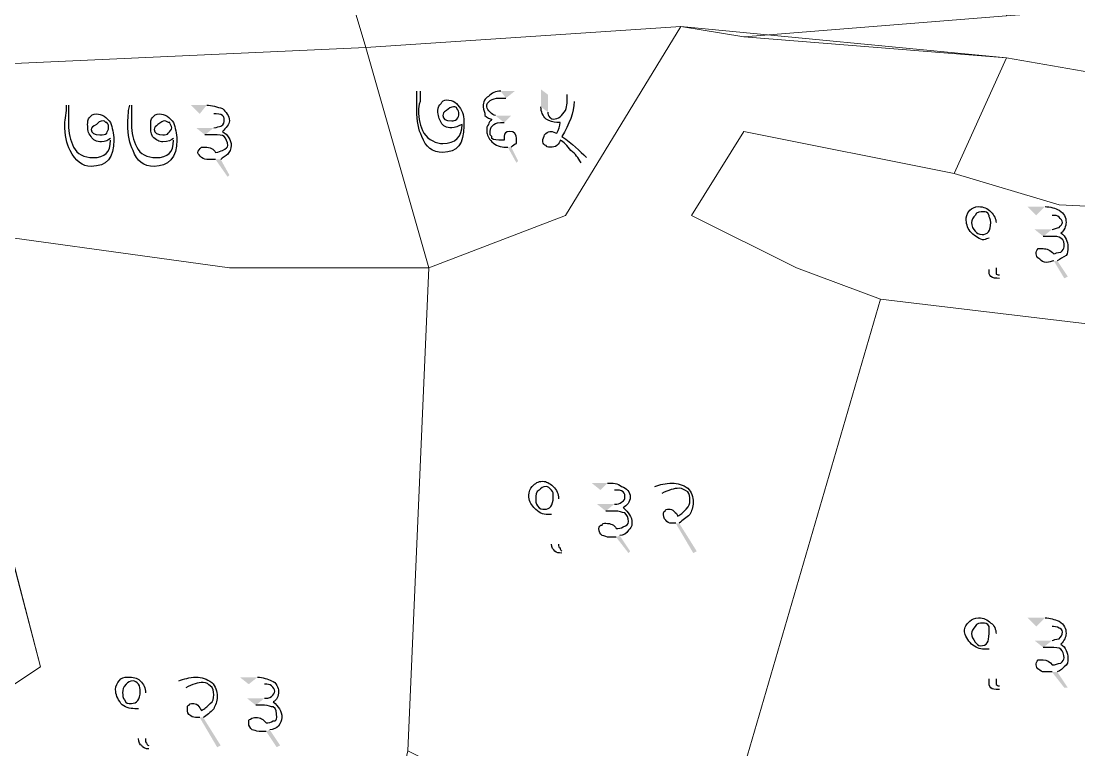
# Model space of a CAD drawing. Header units: metres. Extents: x 345912 to 349030, y 3061206 to 3061792.
# Drawn here: x 346047.83 to 346078.53, y 3061307.8 to 3061328.96 of the extents above; entities that cross this region are included whole.
import ezdxf

# ---------------------------------------------------------------- set-up
doc = ezdxf.new("R2010")
doc.units = ezdxf.units.M
doc.header["$MEASUREMENT"] = 0
doc.layers.add('PDF5_Geometry', color=7, linetype='Continuous')
doc.layers.add('PDF5_Solid Fills', color=7, linetype='Continuous')

msp = doc.modelspace()

# ---------------------------------------------------------------- hatches: boundary and pattern name
at = {"layer": 'PDF5_Solid Fills', "transparency": 33554559}
h = msp.add_hatch(color=256, dxfattribs=at)
h.paths.add_polyline_path([(346059.30693, 3061326.92525), (346059.40853, 3061326.92525)], flags=0)
h.paths.add_polyline_path([(346060.62773, 3061325.96005), (346060.62773, 3061325.96005)], flags=0)
h.paths.add_polyline_path([(346061.89773, 3061326.72205), (346062.15173, 3061326.92525), (346061.74533, 3061326.92525)], flags=0)
h.paths.add_polyline_path([(346061.94853, 3061325.29965), (346062.20253, 3061324.84245), (346062.25333, 3061324.89325), (346062.05013, 3061325.29965)], flags=0)
h.paths.add_polyline_path([(346061.84693, 3061326.01085), (346062.05013, 3061326.21405), (346061.59293, 3061326.21405)], flags=0)
h.paths.add_polyline_path([(346063.67573, 3061326.82365), (346063.87893, 3061326.62045)], flags=0)
h.paths.add_polyline_path([(346064.23453, 3061324.99485), (346064.08213, 3061324.84245)], flags=0)
h.paths.add_polyline_path([(346062.91373, 3061326.46805), (346062.91373, 3061326.97605), (346063.11693, 3061326.82365), (346063.11693, 3061326.31565)], flags=0)
h = msp.add_hatch(color=256, dxfattribs=at)
h.paths.add_polyline_path([(346049.14693, 3061326.51884), (346049.19773, 3061326.51884)], flags=0)
h.paths.add_polyline_path([(346050.41693, 3061325.50284), (346050.41693, 3061325.55364)], flags=0)
h.paths.add_polyline_path([(346050.97573, 3061326.51884), (346051.02653, 3061326.51884)], flags=0)
h.paths.add_polyline_path([(346052.24573, 3061325.50284), (346052.24573, 3061325.55364)], flags=0)
h.paths.add_polyline_path([(346053.00773, 3061326.26484), (346052.75373, 3061326.51884), (346053.21093, 3061326.51884)], flags=0)
h.paths.add_polyline_path([(346053.61733, 3061324.94404), (346053.87133, 3061324.48684), (346053.82053, 3061324.43604), (346053.46493, 3061324.94404)], flags=0)
h.paths.add_polyline_path([(346053.16013, 3061325.65524), (346052.90613, 3061325.85844), (346053.41413, 3061325.85844)], flags=0)
h = msp.add_hatch(color=256, dxfattribs=at)
h.paths.add_polyline_path([(346076.12174, 3061323.11523), (346076.12174, 3061321.79443)], flags=0)
h.paths.add_polyline_path([(346076.22334, 3061321.59123), (346076.22334, 3061321.48963)], flags=0)
h.paths.add_polyline_path([(346077.29014, 3061323.31843), (346077.03614, 3061323.57243), (346077.54414, 3061323.57243)], flags=0)
h.paths.add_polyline_path([(346077.89974, 3061321.99763), (346078.20454, 3061321.54043), (346078.10294, 3061321.48963), (346077.79814, 3061321.99763)], flags=0)
h.paths.add_polyline_path([(346077.49334, 3061322.70883), (346077.23934, 3061322.91203), (346077.74734, 3061322.91203)], flags=0)
h.paths.add_polyline_path([(346079.52534, 3061322.55643), (346078.86494, 3061323.47083), (346078.96654, 3061323.57243), (346079.62694, 3061322.60723), (346080.28734, 3061323.42003), (346080.38894, 3061323.26763), (346079.67774, 3061322.50563)], flags=0)
h = msp.add_hatch(color=256, dxfattribs=at)
h.paths.add_polyline_path([(346063.42174, 3061315.08884), (346063.42174, 3061313.76804)], flags=0)
h.paths.add_polyline_path([(346063.52334, 3061313.56484), (346063.52334, 3061313.51404)], flags=0)
h.paths.add_polyline_path([(346064.64094, 3061315.34284), (346064.38694, 3061315.54604), (346064.84414, 3061315.54604)], flags=0)
h.paths.add_polyline_path([(346065.19974, 3061314.02204), (346065.50454, 3061313.56484), (346065.45374, 3061313.51404), (346065.09814, 3061313.97124)], flags=0)
h.paths.add_polyline_path([(346064.79334, 3061314.73324), (346064.53934, 3061314.93644), (346065.04734, 3061314.93644)], flags=0)
h.paths.add_polyline_path([(346066.41894, 3061315.24124), (346066.21574, 3061315.44444)], flags=0)
h.paths.add_polyline_path([(346066.92694, 3061314.37764), (346067.43494, 3061313.56484), (346067.33334, 3061313.51404), (346066.82534, 3061314.37764)], flags=0)
h = msp.add_hatch(color=256, dxfattribs=at)
h.paths.add_polyline_path([(346076.12174, 3061311.17724), (346076.12174, 3061309.85644)], flags=0)
h.paths.add_polyline_path([(346076.22334, 3061309.65324), (346076.22334, 3061309.55164)], flags=0)
h.paths.add_polyline_path([(346077.29014, 3061311.38044), (346077.03614, 3061311.63444), (346077.54414, 3061311.63444)], flags=0)
h.paths.add_polyline_path([(346077.89974, 3061310.05964), (346078.20454, 3061309.60244), (346078.10294, 3061309.60244), (346077.74734, 3061310.05964)], flags=0)
h.paths.add_polyline_path([(346077.49334, 3061310.77084), (346077.23934, 3061310.97404), (346077.74734, 3061310.97404)], flags=0)
h.paths.add_polyline_path([(346079.62694, 3061311.53284), (346079.83014, 3061311.32964)], flags=0)
h.paths.add_polyline_path([(346079.47454, 3061310.31364, 0.08894398), (346079.83014, 3061311.32964)], flags=0)
h.paths.add_polyline_path([(346080.18574, 3061309.70404), (346079.98254, 3061309.55164)], flags=0)
h.paths.add_polyline_path([(346078.86494, 3061311.17724), (346078.86494, 3061311.68524), (346079.06814, 3061311.53284), (346079.06814, 3061311.02484)], flags=0)
h = msp.add_hatch(color=256, dxfattribs=at)
h.paths.add_polyline_path([(346051.43294, 3061309.45004), (346051.43294, 3061308.12924)], flags=0)
h.paths.add_polyline_path([(346051.53454, 3061307.92604), (346051.53454, 3061307.82444)], flags=0)
h.paths.add_polyline_path([(346052.60134, 3061309.60244), (346052.39814, 3061309.80564)], flags=0)
h.paths.add_polyline_path([(346053.10934, 3061308.73884), (346053.61734, 3061307.92604), (346053.51574, 3061307.87524), (346053.00774, 3061308.73884)], flags=0)
h.paths.add_polyline_path([(346054.43014, 3061309.70404), (346054.17614, 3061309.90724), (346054.68414, 3061309.90724)], flags=0)
h.paths.add_polyline_path([(346055.03974, 3061308.38324), (346055.34454, 3061307.92604), (346055.24294, 3061307.87524), (346054.93814, 3061308.33244)], flags=0)
h.paths.add_polyline_path([(346054.63334, 3061309.09444), (346054.37934, 3061309.29764), (346054.88734, 3061309.29764)], flags=0)

# ---------------------------------------------------------------- linework, layer by layer
at = {"layer": 'PDF5_Geometry', "lineweight": 9}
for points in [[(346068.80653, 3061328.50004), (346066.97773, 3061328.80485), (346057.83373, 3061328.19523), (346056.91933, 3061331.24324), (346056.30974, 3061333.98645), (346058.44334, 3061333.98645), (346069.72094, 3061334.59604), (346069.11134, 3061340.69205), (346073.07373, 3061341.30164), (346074.90254, 3061341.30164), (346075.51213, 3061337.33925), (346076.42653, 3061329.10963)], [(346068.80653, 3061328.50004), (346066.97773, 3061328.80485), (346057.83373, 3061328.19523), (346056.91933, 3061331.24324), (346056.30974, 3061333.98645), (346058.44334, 3061333.98645), (346069.72094, 3061334.59604), (346069.11134, 3061340.69205), (346073.07373, 3061341.30164), (346074.90254, 3061341.30164), (346075.51213, 3061337.33925), (346076.42653, 3061329.10963)], [(346094.40974, 3061335.81523), (346091.66653, 3061328.19523), (346090.44734, 3061325.45205), (346076.42653, 3061327.89044), (346068.80653, 3061328.50004), (346076.42653, 3061329.10963), (346088.31373, 3061330.02403), (346087.70414, 3061334.90085), (346094.71455, 3061336.12004)], [(346094.40974, 3061335.81523), (346091.66653, 3061328.19523), (346090.44734, 3061325.45205), (346076.42653, 3061327.89044), (346068.80653, 3061328.50004), (346076.42653, 3061329.10963), (346088.31373, 3061330.02403), (346087.70414, 3061334.90085), (346094.71455, 3061336.12004)], [(346044.42254, 3061327.58564), (346043.81293, 3061330.63365), (346043.50814, 3061333.37683), (346056.30974, 3061333.98645), (346056.91933, 3061331.24324), (346057.83373, 3061328.19523)], [(346044.42254, 3061327.58564), (346043.81293, 3061330.63365), (346043.50814, 3061333.37683), (346056.30974, 3061333.98645), (346056.91933, 3061331.24324), (346057.83373, 3061328.19523)], [(346066.97773, 3061328.80485), (346063.62493, 3061323.31844), (346059.66254, 3061321.79444), (346057.83373, 3061328.19523)], [(346066.97773, 3061328.80485), (346063.62493, 3061323.31844), (346059.66254, 3061321.79444), (346057.83373, 3061328.19523)], [(346076.42653, 3061327.89044), (346074.90254, 3061324.53764), (346068.80653, 3061325.75683), (346067.28254, 3061323.31844), (346070.33053, 3061321.79444), (346072.76895, 3061320.88004), (346068.50175, 3061306.24963), (346066.67294, 3061298.93444), (346066.06333, 3061299.23925), (346065.75854, 3061299.23925), (346062.40574, 3061299.84884), (346063.32014, 3061305.64004), (346059.05293, 3061307.77365), (346059.66254, 3061321.79444), (346063.62493, 3061323.31844), (346066.97773, 3061328.80485)], [(346076.42653, 3061327.89044), (346074.90254, 3061324.53764), (346068.80653, 3061325.75683), (346067.28254, 3061323.31844), (346070.33053, 3061321.79444), (346072.76895, 3061320.88004), (346068.50175, 3061306.24963), (346066.67294, 3061298.93444), (346066.06333, 3061299.23925), (346065.75854, 3061299.23925), (346062.40574, 3061299.84884), (346063.32014, 3061305.64004), (346059.05293, 3061307.77365), (346059.66254, 3061321.79444), (346063.62493, 3061323.31844), (346066.97773, 3061328.80485)], [(346059.66254, 3061321.79444), (346053.87134, 3061321.79444), (346045.03214, 3061323.01365), (346044.42254, 3061327.58564), (346057.83373, 3061328.19523)], [(346059.66254, 3061321.79444), (346053.87134, 3061321.79444), (346045.03214, 3061323.01365), (346044.42254, 3061327.58564), (346057.83373, 3061328.19523)], [(346090.44734, 3061325.45205), (346089.53294, 3061321.48963), (346084.35134, 3061323.31844), (346077.95053, 3061323.62324), (346074.90254, 3061324.53764), (346076.42653, 3061327.89044)], [(346090.44734, 3061325.45205), (346089.53294, 3061321.48963), (346084.35134, 3061323.31844), (346077.95053, 3061323.62324), (346074.90254, 3061324.53764), (346076.42653, 3061327.89044)], [(346074.90254, 3061324.53764), (346077.95053, 3061323.62324), (346084.35134, 3061323.31844), (346089.53294, 3061321.48963), (346088.31373, 3061318.13683), (346085.57053, 3061319.35604), (346072.76895, 3061320.88004), (346070.33053, 3061321.79444), (346067.28254, 3061323.31844), (346068.80653, 3061325.75683)], [(346074.90254, 3061324.53764), (346077.95053, 3061323.62324), (346084.35134, 3061323.31844), (346089.53294, 3061321.48963), (346088.31373, 3061318.13683), (346085.57053, 3061319.35604), (346072.76895, 3061320.88004), (346070.33053, 3061321.79444), (346067.28254, 3061323.31844), (346068.80653, 3061325.75683)], [(346059.66254, 3061321.79444), (346059.05293, 3061307.77365), (346056.00494, 3061294.66724), (346049.60414, 3061294.97205), (346042.89854, 3061296.19123), (346043.81293, 3061297.71523), (346047.47054, 3061309.60243), (346048.38494, 3061310.21205), (346045.03214, 3061323.01365), (346053.87134, 3061321.79444)], [(346059.66254, 3061321.79444), (346059.05293, 3061307.77365), (346056.00494, 3061294.66724), (346049.60414, 3061294.97205), (346042.89854, 3061296.19123), (346043.81293, 3061297.71523), (346047.47054, 3061309.60243), (346048.38494, 3061310.21205), (346045.03214, 3061323.01365), (346053.87134, 3061321.79444)], [(346088.31373, 3061318.13683), (346087.39933, 3061314.78403), (346084.04653, 3061304.72564), (346080.08414, 3061298.93444), (346077.64574, 3061293.44803), (346071.24493, 3061296.80085), (346066.67294, 3061298.93444), (346068.50175, 3061306.24963), (346072.76895, 3061320.88004), (346085.57053, 3061319.35604)], [(346088.31373, 3061318.13683), (346087.39933, 3061314.78403), (346084.04653, 3061304.72564), (346080.08414, 3061298.93444), (346077.64574, 3061293.44803), (346071.24493, 3061296.80085), (346066.67294, 3061298.93444), (346068.50175, 3061306.24963), (346072.76895, 3061320.88004), (346085.57053, 3061319.35604)], [(346046.25134, 3061318.44164), (346048.38494, 3061310.21205), (346047.47054, 3061309.60243), (346044.42254, 3061309.60243), (346036.49774, 3061309.60243), (346035.58334, 3061316.61284)], [(346046.25134, 3061318.44164), (346048.38494, 3061310.21205), (346047.47054, 3061309.60243), (346044.42254, 3061309.60243), (346036.49774, 3061309.60243), (346035.58334, 3061316.61284)]]:
    msp.add_lwpolyline(points, close=True, dxfattribs=at)
at = {"layer": 'PDF5_Geometry', "lineweight": 25}
for points in [[(346059.30693, 3061326.36645), (346059.30693, 3061326.51885), (346059.30693, 3061326.72205), (346059.30693, 3061326.92525)], [(346059.40853, 3061326.92525), (346059.40853, 3061326.87445), (346059.40853, 3061326.77285), (346059.40853, 3061326.62045)], [(346061.74533, 3061326.92525), (346061.59293, 3061326.92525), (346061.49133, 3061326.87445), (346061.38973, 3061326.77285)], [(346059.40853, 3061326.62045), (346059.35773, 3061326.51885), (346059.35773, 3061326.41725), (346059.35773, 3061326.36645)], [(346060.01813, 3061326.56965), (346060.01813, 3061326.62045), (346060.11973, 3061326.67125), (346060.17053, 3061326.67125)], [(346060.17053, 3061326.67125), (346060.37373, 3061326.67125), (346060.47533, 3061326.56965), (346060.57693, 3061326.41725)], [(346061.38973, 3061326.77285), (346061.28813, 3061326.72205), (346061.23733, 3061326.62045), (346061.23733, 3061326.46805)], [(346061.33893, 3061326.46805), (346061.33893, 3061326.62045), (346061.49133, 3061326.72205), (346061.69453, 3061326.72205)], [(346061.69453, 3061326.72205), (346061.74533, 3061326.72205), (346061.79613, 3061326.72205), (346061.79613, 3061326.72205)], [(346061.79613, 3061326.72205), (346061.84693, 3061326.72205), (346061.89773, 3061326.72205), (346061.89773, 3061326.72205)], [(346063.87893, 3061326.62045), (346063.87893, 3061326.31565), (346063.72653, 3061325.96005), (346063.52333, 3061325.60445)], [(346063.62493, 3061326.36645), (346063.67573, 3061326.51885), (346063.67573, 3061326.62045), (346063.67573, 3061326.82365)], [(346049.09613, 3061325.96004), (346049.09613, 3061326.11244), (346049.14693, 3061326.31564), (346049.14693, 3061326.51884)], [(346049.19773, 3061326.51884), (346049.19773, 3061326.41724), (346049.19773, 3061326.36644), (346049.19773, 3061326.21404)], [(346050.92493, 3061325.96004), (346050.92493, 3061326.11244), (346050.92493, 3061326.31564), (346050.97573, 3061326.51884)], [(346051.02653, 3061326.51884), (346051.02653, 3061326.41724), (346051.02653, 3061326.36644), (346051.02653, 3061326.21404)], [(346053.21093, 3061326.51884), (346053.36333, 3061326.51884), (346053.51573, 3061326.46804), (346053.66813, 3061326.41724)], [(346053.66813, 3061326.41724), (346053.76973, 3061326.31564), (346053.87133, 3061326.21404), (346053.87133, 3061326.06164)], [(346059.45933, 3061325.60445), (346059.35773, 3061325.80765), (346059.30693, 3061326.06165), (346059.30693, 3061326.36645)], [(346059.35773, 3061326.36645), (346059.35773, 3061326.11245), (346059.40853, 3061325.90925), (346059.51013, 3061325.70605)], [(346059.91653, 3061326.36645), (346059.91653, 3061326.46805), (346059.96733, 3061326.51885), (346060.01813, 3061326.56965)], [(346060.01813, 3061326.01085), (346059.96733, 3061326.11245), (346059.91653, 3061326.21405), (346059.91653, 3061326.36645)], [(346060.17053, 3061326.36645), (346060.06893, 3061326.31565), (346060.06893, 3061326.26485), (346060.06893, 3061326.21405)], [(346060.37373, 3061326.46805), (346060.32293, 3061326.46805), (346060.22133, 3061326.41725), (346060.17053, 3061326.36645)], [(346060.47533, 3061326.41725), (346060.47533, 3061326.46805), (346060.42453, 3061326.46805), (346060.37373, 3061326.46805)], [(346060.52613, 3061326.26485), (346060.52613, 3061326.31565), (346060.52613, 3061326.36645), (346060.47533, 3061326.41725)], [(346060.57693, 3061326.41725), (346060.67853, 3061326.26485), (346060.67853, 3061326.11245), (346060.67853, 3061325.90925)], [(346061.23733, 3061326.46805), (346061.23733, 3061326.36645), (346061.28813, 3061326.31565), (346061.28813, 3061326.21405)], [(346061.44053, 3061326.31565), (346061.38973, 3061326.36645), (346061.33893, 3061326.41725), (346061.33893, 3061326.46805)], [(346061.59293, 3061326.21405), (346061.54213, 3061326.21405), (346061.49133, 3061326.26485), (346061.44053, 3061326.31565)], [(346063.06613, 3061326.11245), (346062.96453, 3061326.21405), (346062.91373, 3061326.31565), (346062.91373, 3061326.46805)], [(346063.11693, 3061326.31565), (346063.11693, 3061326.26485), (346063.11693, 3061326.21405), (346063.16773, 3061326.16325)], [(346063.26933, 3061326.11245), (346063.42173, 3061326.11245), (346063.52333, 3061326.21405), (346063.62493, 3061326.36645)], [(346049.19773, 3061326.21404), (346049.19773, 3061326.11244), (346049.19773, 3061326.01084), (346049.19773, 3061325.96004)], [(346049.75653, 3061325.96004), (346049.75653, 3061326.01084), (346049.75653, 3061326.11244), (346049.80733, 3061326.16324)], [(346049.80733, 3061326.16324), (346049.85813, 3061326.21404), (346049.90893, 3061326.26484), (346050.01053, 3061326.26484)], [(346050.01053, 3061326.26484), (346050.16293, 3061326.26484), (346050.31533, 3061326.16324), (346050.41693, 3061326.01084)], [(346050.21373, 3061326.06164), (346050.11213, 3061326.06164), (346050.06133, 3061326.01084), (346050.01053, 3061325.96004)], [(346050.31533, 3061326.01084), (346050.26453, 3061326.01084), (346050.26453, 3061326.06164), (346050.21373, 3061326.06164)], [(346050.36613, 3061325.85844), (346050.36613, 3061325.90924), (346050.36613, 3061325.96004), (346050.31533, 3061326.01084)], [(346050.41693, 3061326.01084), (346050.46773, 3061325.85844), (346050.51853, 3061325.70604), (346050.51853, 3061325.50284)], [(346051.02653, 3061326.21404), (346051.02653, 3061326.11244), (346051.02653, 3061326.01084), (346051.02653, 3061325.96004)], [(346051.58533, 3061325.96004), (346051.58533, 3061326.01084), (346051.58533, 3061326.11244), (346051.63613, 3061326.16324)], [(346051.63613, 3061326.16324), (346051.68693, 3061326.21404), (346051.73773, 3061326.26484), (346051.83933, 3061326.26484)], [(346051.99173, 3061326.06164), (346051.94093, 3061326.06164), (346051.89013, 3061326.01084), (346051.78853, 3061325.96004)], [(346051.83933, 3061326.26484), (346051.99173, 3061326.26484), (346052.14413, 3061326.16324), (346052.24573, 3061326.01084)], [(346052.14413, 3061326.01084), (346052.09333, 3061326.01084), (346052.04253, 3061326.06164), (346051.99173, 3061326.06164)], [(346052.19493, 3061325.85844), (346052.19493, 3061325.90924), (346052.14413, 3061325.96004), (346052.14413, 3061326.01084)], [(346052.24573, 3061326.01084), (346052.29653, 3061325.85844), (346052.34733, 3061325.70604), (346052.34733, 3061325.50284)], [(346053.66813, 3061326.21404), (346053.61733, 3061326.26484), (346053.51573, 3061326.26484), (346053.41413, 3061326.26484)], [(346053.61733, 3061325.90924), (346053.71893, 3061325.96004), (346053.71893, 3061326.01084), (346053.71893, 3061326.11244)], [(346053.71893, 3061326.11244), (346053.71893, 3061326.16324), (346053.71893, 3061326.16324), (346053.66813, 3061326.21404)], [(346053.87133, 3061326.06164), (346053.87133, 3061325.96004), (346053.76973, 3061325.85844), (346053.66813, 3061325.75684)], [(346060.32293, 3061325.85845), (346060.17053, 3061325.85845), (346060.06893, 3061325.90925), (346060.01813, 3061326.01085)], [(346060.06893, 3061326.21405), (346060.06893, 3061326.11245), (346060.11973, 3061326.06165), (346060.32293, 3061326.06165)], [(346060.32293, 3061326.06165), (346060.37373, 3061326.06165), (346060.42453, 3061326.06165), (346060.47533, 3061326.11245)], [(346060.47533, 3061326.11245), (346060.52613, 3061326.16325), (346060.52613, 3061326.21405), (346060.52613, 3061326.26485)], [(346061.28813, 3061326.21405), (346061.33893, 3061326.16325), (346061.44053, 3061326.11245), (346061.49133, 3061326.11245)], [(346061.49133, 3061326.11245), (346061.44053, 3061326.06165), (346061.38973, 3061326.01085), (346061.38973, 3061325.96005)], [(346061.54213, 3061325.96005), (346061.59293, 3061326.01085), (346061.69453, 3061326.01085), (346061.84693, 3061326.01085)], [(346063.37093, 3061326.01085), (346063.26933, 3061326.01085), (346063.16773, 3061326.06165), (346063.06613, 3061326.11245)], [(346063.16773, 3061326.16325), (346063.16773, 3061326.16325), (346063.21853, 3061326.11245), (346063.26933, 3061326.11245)], [(346063.37093, 3061325.70605), (346063.42173, 3061325.80765), (346063.47253, 3061325.90925), (346063.47253, 3061326.01085)], [(346063.47253, 3061326.01085), (346063.47253, 3061326.01085), (346063.42173, 3061326.01085), (346063.37093, 3061326.01085)], [(346049.24853, 3061325.19804), (346049.14693, 3061325.40124), (346049.09613, 3061325.65524), (346049.09613, 3061325.96004)], [(346049.19773, 3061325.96004), (346049.19773, 3061325.70604), (346049.24853, 3061325.50284), (346049.35013, 3061325.29964)], [(346049.85813, 3061325.60444), (346049.75653, 3061325.70604), (346049.75653, 3061325.80764), (346049.75653, 3061325.96004)], [(346050.01053, 3061325.96004), (346049.90893, 3061325.90924), (346049.85813, 3061325.85844), (346049.85813, 3061325.80764)], [(346049.85813, 3061325.80764), (346049.85813, 3061325.70604), (346049.95973, 3061325.65524), (346050.11213, 3061325.65524)], [(346050.11213, 3061325.65524), (346050.21373, 3061325.65524), (346050.26453, 3061325.65524), (346050.31533, 3061325.70604)], [(346050.31533, 3061325.70604), (346050.31533, 3061325.75684), (346050.36613, 3061325.80764), (346050.36613, 3061325.85844)], [(346051.07733, 3061325.19804), (346050.97573, 3061325.40124), (346050.92493, 3061325.65524), (346050.92493, 3061325.96004)], [(346051.02653, 3061325.96004), (346051.02653, 3061325.70604), (346051.07733, 3061325.50284), (346051.17893, 3061325.29964)], [(346051.63613, 3061325.60444), (346051.58533, 3061325.70604), (346051.58533, 3061325.80764), (346051.58533, 3061325.96004)], [(346051.78853, 3061325.96004), (346051.73773, 3061325.90924), (346051.68693, 3061325.85844), (346051.68693, 3061325.80764)], [(346051.68693, 3061325.80764), (346051.68693, 3061325.70604), (346051.78853, 3061325.65524), (346051.94093, 3061325.65524)], [(346051.94093, 3061325.65524), (346051.99173, 3061325.65524), (346052.09333, 3061325.65524), (346052.09333, 3061325.70604)], [(346052.09333, 3061325.70604), (346052.14413, 3061325.75684), (346052.19493, 3061325.80764), (346052.19493, 3061325.85844)], [(346053.41413, 3061325.85844), (346053.51573, 3061325.85844), (346053.56653, 3061325.90924), (346053.61733, 3061325.90924)], [(346053.66813, 3061325.75684), (346053.82053, 3061325.65524), (346053.92213, 3061325.50284), (346053.92213, 3061325.35044)], [(346059.51013, 3061325.70605), (346059.66253, 3061325.50285), (346059.86573, 3061325.40125), (346060.06893, 3061325.40125)], [(346060.06893, 3061325.40125), (346060.42453, 3061325.40125), (346060.62773, 3061325.60445), (346060.62773, 3061325.96005)], [(346060.67853, 3061325.90925), (346060.67853, 3061325.40125), (346060.47533, 3061325.14725), (346060.06893, 3061325.14725)], [(346060.62773, 3061325.96005), (346060.52613, 3061325.90925), (346060.42453, 3061325.85845), (346060.32293, 3061325.85845)], [(346061.38973, 3061325.96005), (346061.33893, 3061325.90925), (346061.33893, 3061325.85845), (346061.33893, 3061325.75685)], [(346061.33893, 3061325.75685), (346061.33893, 3061325.65525), (346061.38973, 3061325.55365), (346061.49133, 3061325.45205)], [(346061.44053, 3061325.75685), (346061.44053, 3061325.85845), (346061.49133, 3061325.90925), (346061.54213, 3061325.96005)], [(346061.44053, 3061325.65525), (346061.44053, 3061325.70605), (346061.44053, 3061325.70605), (346061.44053, 3061325.75685)], [(346061.99933, 3061325.75685), (346061.89773, 3061325.75685), (346061.84693, 3061325.70605), (346061.84693, 3061325.60445)], [(346062.20253, 3061325.55365), (346062.20253, 3061325.65525), (346062.15173, 3061325.75685), (346061.99933, 3061325.75685)], [(346063.01533, 3061325.65525), (346063.06613, 3061325.70605), (346063.11693, 3061325.75685), (346063.16773, 3061325.75685)], [(346063.16773, 3061325.75685), (346063.26933, 3061325.75685), (346063.32013, 3061325.70605), (346063.37093, 3061325.70605)], [(346050.16293, 3061325.45204), (346050.01053, 3061325.45204), (346049.90893, 3061325.50284), (346049.85813, 3061325.60444)], [(346050.51853, 3061325.50284), (346050.51853, 3061324.99484), (346050.31533, 3061324.74084), (346049.85813, 3061324.74084)], [(346049.90893, 3061324.99484), (346050.26453, 3061324.99484), (346050.41693, 3061325.14724), (346050.41693, 3061325.50284)], [(346050.41693, 3061325.55364), (346050.36613, 3061325.50284), (346050.26453, 3061325.45204), (346050.16293, 3061325.45204)], [(346051.94093, 3061325.45204), (346051.83933, 3061325.45204), (346051.73773, 3061325.50284), (346051.63613, 3061325.60444)], [(346052.34733, 3061325.50284), (346052.34733, 3061324.99484), (346052.09333, 3061324.74084), (346051.68693, 3061324.74084)], [(346051.73773, 3061324.99484), (346052.09333, 3061324.99484), (346052.24573, 3061325.14724), (346052.24573, 3061325.50284)], [(346052.24573, 3061325.55364), (346052.19493, 3061325.50284), (346052.09333, 3061325.45204), (346051.94093, 3061325.45204)], [(346053.31253, 3061325.65524), (346053.26173, 3061325.65524), (346053.21093, 3061325.65524), (346053.16013, 3061325.65524)], [(346053.41413, 3061325.65524), (346053.36333, 3061325.65524), (346053.36333, 3061325.65524), (346053.31253, 3061325.65524)], [(346053.71893, 3061325.60444), (346053.66813, 3061325.65524), (346053.56653, 3061325.65524), (346053.41413, 3061325.65524)], [(346053.82053, 3061325.35044), (346053.82053, 3061325.45204), (346053.76973, 3061325.55364), (346053.71893, 3061325.60444)], [(346060.06893, 3061325.14725), (346059.76413, 3061325.14725), (346059.56093, 3061325.29965), (346059.45933, 3061325.60445)], [(346061.49133, 3061325.55365), (346061.49133, 3061325.60445), (346061.49133, 3061325.60445), (346061.44053, 3061325.65525)], [(346061.79613, 3061325.50285), (346061.64373, 3061325.50285), (346061.54213, 3061325.50285), (346061.49133, 3061325.55365)], [(346061.49133, 3061325.45205), (346061.59293, 3061325.35045), (346061.74533, 3061325.29965), (346061.89773, 3061325.29965)], [(346061.84693, 3061325.50285), (346061.84693, 3061325.50285), (346061.84693, 3061325.50285), (346061.79613, 3061325.50285)], [(346061.84693, 3061325.60445), (346061.84693, 3061325.60445), (346061.84693, 3061325.55365), (346061.84693, 3061325.55365)], [(346061.84693, 3061325.55365), (346061.84693, 3061325.55365), (346061.84693, 3061325.55365), (346061.84693, 3061325.50285)], [(346062.05013, 3061325.29965), (346062.10093, 3061325.35045), (346062.15173, 3061325.40125), (346062.20253, 3061325.40125)], [(346062.20253, 3061325.40125), (346062.20253, 3061325.45205), (346062.20253, 3061325.50285), (346062.20253, 3061325.55365)], [(346062.96453, 3061325.45205), (346062.96453, 3061325.55365), (346063.01533, 3061325.60445), (346063.01533, 3061325.65525)], [(346063.06613, 3061325.35045), (346063.01533, 3061325.35045), (346062.96453, 3061325.40125), (346062.96453, 3061325.45205)], [(346063.47253, 3061325.50285), (346063.47253, 3061325.45205), (346063.42173, 3061325.40125), (346063.37093, 3061325.35045)], [(346063.77733, 3061325.19805), (346063.67573, 3061325.35045), (346063.57413, 3061325.45205), (346063.47253, 3061325.50285)], [(346063.52333, 3061325.60445), (346063.82813, 3061325.40125), (346064.03133, 3061325.19805), (346064.23453, 3061324.99485)], [(346049.85813, 3061324.74084), (346049.60413, 3061324.74084), (346049.40093, 3061324.89324), (346049.24853, 3061325.19804)], [(346049.35013, 3061325.29964), (346049.45173, 3061325.09644), (346049.65493, 3061324.99484), (346049.90893, 3061324.99484)], [(346051.68693, 3061324.74084), (346051.38213, 3061324.74084), (346051.17893, 3061324.89324), (346051.07733, 3061325.19804)], [(346051.17893, 3061325.29964), (346051.28053, 3061325.09644), (346051.48373, 3061324.99484), (346051.73773, 3061324.99484)], [(346052.95693, 3061325.14724), (346052.95693, 3061325.19804), (346053.00773, 3061325.24884), (346053.05853, 3061325.29964)], [(346053.05853, 3061324.99484), (346053.00773, 3061325.04564), (346052.95693, 3061325.09644), (346052.95693, 3061325.14724)], [(346053.05853, 3061325.29964), (346053.05853, 3061325.29964), (346053.10933, 3061325.29964), (346053.16013, 3061325.29964)], [(346053.16013, 3061325.29964), (346053.31253, 3061325.29964), (346053.41413, 3061325.24884), (346053.46493, 3061325.14724)], [(346053.46493, 3061325.14724), (346053.56653, 3061325.14724), (346053.61733, 3061325.19804), (346053.66813, 3061325.19804)], [(346053.82053, 3061325.09644), (346053.76973, 3061325.04564), (346053.66813, 3061324.99484), (346053.61733, 3061324.94404)], [(346053.66813, 3061325.19804), (346053.76973, 3061325.24884), (346053.82053, 3061325.29964), (346053.82053, 3061325.35044)], [(346053.92213, 3061325.35044), (346053.92213, 3061325.24884), (346053.87133, 3061325.14724), (346053.82053, 3061325.09644)], [(346061.89773, 3061325.29965), (346061.89773, 3061325.29965), (346061.94853, 3061325.29965), (346061.94853, 3061325.29965)], [(346063.16773, 3061325.29965), (346063.11693, 3061325.29965), (346063.06613, 3061325.29965), (346063.06613, 3061325.35045)], [(346063.37093, 3061325.35045), (346063.32013, 3061325.29965), (346063.26933, 3061325.29965), (346063.16773, 3061325.29965)], [(346064.08213, 3061324.84245), (346063.98053, 3061324.99485), (346063.92973, 3061325.09645), (346063.77733, 3061325.19805)], [(346053.26173, 3061324.94404), (346053.21093, 3061324.94404), (346053.10933, 3061324.94404), (346053.05853, 3061324.99484)], [(346053.46493, 3061324.94404), (346053.41413, 3061324.94404), (346053.36333, 3061324.94404), (346053.26173, 3061324.94404)], [(346075.35974, 3061323.47083), (346075.41054, 3061323.52163), (346075.51214, 3061323.57243), (346075.61374, 3061323.57243)], [(346075.61374, 3061323.57243), (346075.76614, 3061323.57243), (346075.86774, 3061323.52163), (346075.96934, 3061323.42003)], [(346077.54414, 3061323.57243), (346077.69654, 3061323.57243), (346077.84894, 3061323.52163), (346077.95054, 3061323.47083)], [(346075.25814, 3061323.16603), (346075.25814, 3061323.26763), (346075.25814, 3061323.36923), (346075.35974, 3061323.47083)], [(346075.51214, 3061323.31843), (346075.46134, 3061323.26763), (346075.41054, 3061323.16603), (346075.41054, 3061323.11523)], [(346075.76614, 3061323.42003), (346075.66454, 3061323.42003), (346075.56294, 3061323.42003), (346075.51214, 3061323.31843)], [(346075.91854, 3061323.31843), (346075.86774, 3061323.42003), (346075.81694, 3061323.42003), (346075.76614, 3061323.42003)], [(346075.96934, 3061323.11523), (346075.96934, 3061323.21683), (346075.91854, 3061323.26763), (346075.91854, 3061323.31843)], [(346075.96934, 3061323.42003), (346076.07094, 3061323.31843), (346076.12174, 3061323.21683), (346076.12174, 3061323.11523)], [(346077.95054, 3061323.26763), (346077.89974, 3061323.31843), (346077.84894, 3061323.31843), (346077.74734, 3061323.31843)], [(346077.95054, 3061323.47083), (346078.10294, 3061323.36923), (346078.15374, 3061323.26763), (346078.15374, 3061323.11523)], [(346078.05214, 3061323.11523), (346078.05214, 3061323.16603), (346078.00134, 3061323.21683), (346077.95054, 3061323.26763)], [(346075.41054, 3061322.81043), (346075.30894, 3061322.91203), (346075.25814, 3061323.06443), (346075.25814, 3061323.16603)], [(346075.41054, 3061323.11523), (346075.41054, 3061323.01363), (346075.46134, 3061322.91203), (346075.51214, 3061322.86123)], [(346075.71534, 3061322.75963), (346075.86774, 3061322.75963), (346075.96934, 3061322.86123), (346075.96934, 3061323.11523)], [(346077.74734, 3061322.91203), (346077.79814, 3061322.91203), (346077.89974, 3061322.96283), (346077.95054, 3061322.96283)], [(346077.95054, 3061322.96283), (346078.00134, 3061323.01363), (346078.05214, 3061323.06443), (346078.05214, 3061323.11523)], [(346078.15374, 3061323.11523), (346078.15374, 3061323.01363), (346078.10294, 3061322.86123), (346078.00134, 3061322.81043)], [(346075.76614, 3061322.60723), (346075.66454, 3061322.60723), (346075.51214, 3061322.70883), (346075.41054, 3061322.81043)], [(346075.51214, 3061322.86123), (346075.56294, 3061322.81043), (346075.61374, 3061322.75963), (346075.71534, 3061322.75963)], [(346075.91854, 3061322.65803), (346075.86774, 3061322.65803), (346075.81694, 3061322.60723), (346075.76614, 3061322.60723)], [(346077.59494, 3061322.70883), (346077.54414, 3061322.70883), (346077.49334, 3061322.70883), (346077.49334, 3061322.70883)], [(346077.69654, 3061322.70883), (346077.69654, 3061322.70883), (346077.64574, 3061322.70883), (346077.59494, 3061322.70883)], [(346078.00134, 3061322.65803), (346077.95054, 3061322.70883), (346077.84894, 3061322.70883), (346077.69654, 3061322.70883)], [(346078.00134, 3061322.81043), (346078.15374, 3061322.70883), (346078.20454, 3061322.55643), (346078.20454, 3061322.40403)], [(346078.10294, 3061322.40403), (346078.10294, 3061322.50563), (346078.10294, 3061322.60723), (346078.00134, 3061322.65803)], [(346077.29014, 3061322.20083), (346077.29014, 3061322.25163), (346077.29014, 3061322.30243), (346077.34094, 3061322.35323)], [(346077.34094, 3061322.35323), (346077.39174, 3061322.35323), (346077.44254, 3061322.35323), (346077.49334, 3061322.35323)], [(346077.49334, 3061322.35323), (346077.59494, 3061322.35323), (346077.69654, 3061322.30243), (346077.79814, 3061322.20083)], [(346078.00134, 3061322.25163), (346078.05214, 3061322.30243), (346078.10294, 3061322.35323), (346078.10294, 3061322.40403)], [(346078.20454, 3061322.40403), (346078.20454, 3061322.30243), (346078.20454, 3061322.20083), (346078.15374, 3061322.15003)], [(346077.39174, 3061322.04843), (346077.29014, 3061322.09923), (346077.29014, 3061322.15003), (346077.29014, 3061322.20083)], [(346077.59494, 3061321.94683), (346077.49334, 3061321.94683), (346077.44254, 3061321.99763), (346077.39174, 3061322.04843)], [(346077.79814, 3061322.20083), (346077.84894, 3061322.20083), (346077.89974, 3061322.25163), (346078.00134, 3061322.25163)], [(346078.15374, 3061322.15003), (346078.05214, 3061322.09923), (346078.00134, 3061322.04843), (346077.89974, 3061321.99763)], [(346075.96934, 3061321.54043), (346075.91854, 3061321.59123), (346075.91854, 3061321.64203), (346075.91854, 3061321.74363)], [(346076.12174, 3061321.79443), (346076.12174, 3061321.69283), (346076.12174, 3061321.64203), (346076.12174, 3061321.64203)], [(346077.79814, 3061321.99763), (346077.74734, 3061321.99763), (346077.64574, 3061321.94683), (346077.59494, 3061321.94683)], [(346076.22334, 3061321.48963), (346076.12174, 3061321.48963), (346076.02014, 3061321.48963), (346075.96934, 3061321.54043)], [(346076.12174, 3061321.64203), (346076.12174, 3061321.59123), (346076.17254, 3061321.59123), (346076.22334, 3061321.59123)], [(346062.65974, 3061315.44444), (346062.76134, 3061315.54604), (346062.81214, 3061315.59684), (346062.96454, 3061315.59684)], [(346062.96454, 3061315.59684), (346063.06614, 3061315.59684), (346063.16774, 3061315.54604), (346063.26934, 3061315.44444)], [(346062.55814, 3061315.19044), (346062.55814, 3061315.29204), (346062.60894, 3061315.39364), (346062.65974, 3061315.44444)], [(346062.86294, 3061315.34284), (346062.76134, 3061315.29204), (346062.76134, 3061315.19044), (346062.76134, 3061315.08884)], [(346063.06614, 3061315.44444), (346062.96454, 3061315.44444), (346062.91374, 3061315.39364), (346062.86294, 3061315.34284)], [(346063.21854, 3061315.34284), (346063.16774, 3061315.39364), (346063.11694, 3061315.44444), (346063.06614, 3061315.44444)], [(346063.26934, 3061315.13964), (346063.26934, 3061315.24124), (346063.26934, 3061315.29204), (346063.21854, 3061315.34284)], [(346063.26934, 3061315.44444), (346063.37094, 3061315.34284), (346063.42174, 3061315.24124), (346063.42174, 3061315.08884)], [(346064.84414, 3061315.54604), (346064.99654, 3061315.54604), (346065.14894, 3061315.54604), (346065.25054, 3061315.44444)], [(346065.30134, 3061315.29204), (346065.25054, 3061315.34284), (346065.14894, 3061315.34284), (346065.04734, 3061315.34284)], [(346065.25054, 3061315.44444), (346065.40294, 3061315.39364), (346065.50454, 3061315.29204), (346065.50454, 3061315.13964)], [(346065.35214, 3061315.13964), (346065.35214, 3061315.19044), (346065.35214, 3061315.24124), (346065.30134, 3061315.29204)], [(346066.21574, 3061315.44444), (346066.36814, 3061315.49524), (346066.52054, 3061315.54604), (346066.72374, 3061315.54604)], [(346066.92694, 3061315.39364), (346066.77454, 3061315.39364), (346066.62214, 3061315.34284), (346066.41894, 3061315.24124)], [(346066.72374, 3061315.54604), (346066.87614, 3061315.54604), (346067.02854, 3061315.49524), (346067.18094, 3061315.39364)], [(346067.18094, 3061315.29204), (346067.07934, 3061315.34284), (346067.02854, 3061315.39364), (346066.92694, 3061315.39364)], [(346067.18094, 3061315.39364), (346067.28254, 3061315.29204), (346067.33334, 3061315.13964), (346067.33334, 3061314.98724)], [(346067.23174, 3061315.03804), (346067.23174, 3061315.13964), (346067.23174, 3061315.24124), (346067.18094, 3061315.29204)], [(346062.71054, 3061314.83484), (346062.60894, 3061314.93644), (346062.55814, 3061315.03804), (346062.55814, 3061315.19044)], [(346062.76134, 3061315.08884), (346062.76134, 3061315.03804), (346062.76134, 3061314.93644), (346062.81214, 3061314.88564)], [(346063.01534, 3061314.78404), (346063.16774, 3061314.78404), (346063.26934, 3061314.88564), (346063.26934, 3061315.13964)], [(346065.04734, 3061314.93644), (346065.14894, 3061314.93644), (346065.19974, 3061314.93644), (346065.25054, 3061314.98724)], [(346065.25054, 3061314.98724), (346065.35214, 3061315.03804), (346065.35214, 3061315.08884), (346065.35214, 3061315.13964)], [(346065.50454, 3061315.13964), (346065.50454, 3061314.98724), (346065.40294, 3061314.88564), (346065.30134, 3061314.83484)], [(346067.13014, 3061314.78404), (346067.23174, 3061314.88564), (346067.23174, 3061314.93644), (346067.23174, 3061315.03804)], [(346067.33334, 3061314.98724), (346067.33334, 3061314.83484), (346067.28254, 3061314.73324), (346067.23174, 3061314.63164)], [(346063.11694, 3061314.63164), (346062.96454, 3061314.63164), (346062.86294, 3061314.68244), (346062.71054, 3061314.83484)], [(346062.81214, 3061314.88564), (346062.86294, 3061314.78404), (346062.96454, 3061314.78404), (346063.01534, 3061314.78404)], [(346064.94574, 3061314.73324), (346064.89494, 3061314.73324), (346064.84414, 3061314.73324), (346064.79334, 3061314.73324)], [(346065.04734, 3061314.73324), (346064.99654, 3061314.73324), (346064.99654, 3061314.73324), (346064.94574, 3061314.73324)], [(346065.35214, 3061314.68244), (346065.25054, 3061314.68244), (346065.19974, 3061314.73324), (346065.04734, 3061314.73324)], [(346065.30134, 3061314.83484), (346065.45374, 3061314.68244), (346065.55534, 3061314.58084), (346065.55534, 3061314.37764)], [(346065.45374, 3061314.42844), (346065.45374, 3061314.53004), (346065.40294, 3061314.63164), (346065.35214, 3061314.68244)], [(346066.46974, 3061314.63164), (346066.46974, 3061314.68244), (346066.46974, 3061314.73324), (346066.52054, 3061314.73324)], [(346066.52054, 3061314.73324), (346066.52054, 3061314.78404), (346066.57134, 3061314.78404), (346066.62214, 3061314.78404)], [(346066.62214, 3061314.78404), (346066.67294, 3061314.78404), (346066.72374, 3061314.78404), (346066.77454, 3061314.73324)], [(346066.77454, 3061314.73324), (346066.82534, 3061314.68244), (346066.87614, 3061314.63164), (346066.87614, 3061314.58084)], [(346066.87614, 3061314.58084), (346066.97774, 3061314.63164), (346067.02854, 3061314.68244), (346067.13014, 3061314.78404)], [(346063.21854, 3061314.63164), (346063.21854, 3061314.63164), (346063.16774, 3061314.63164), (346063.11694, 3061314.63164)], [(346064.69174, 3061314.32684), (346064.69174, 3061314.37764), (346064.74254, 3061314.37764), (346064.79334, 3061314.37764)], [(346064.79334, 3061314.37764), (346064.94574, 3061314.37764), (346065.04734, 3061314.32684), (346065.09814, 3061314.22524)], [(346065.30134, 3061314.27604), (346065.40294, 3061314.32684), (346065.45374, 3061314.32684), (346065.45374, 3061314.42844)], [(346065.55534, 3061314.37764), (346065.55534, 3061314.27604), (346065.50454, 3061314.22524), (346065.45374, 3061314.17444)], [(346066.57134, 3061314.42844), (346066.52054, 3061314.47924), (346066.46974, 3061314.53004), (346066.46974, 3061314.63164)], [(346066.77454, 3061314.37764), (346066.67294, 3061314.37764), (346066.62214, 3061314.37764), (346066.57134, 3061314.42844)], [(346066.82534, 3061314.37764), (346066.82534, 3061314.37764), (346066.77454, 3061314.37764), (346066.77454, 3061314.37764)], [(346067.23174, 3061314.63164), (346067.13014, 3061314.53004), (346067.02854, 3061314.47924), (346066.92694, 3061314.37764)], [(346064.59014, 3061314.22524), (346064.59014, 3061314.27604), (346064.64094, 3061314.32684), (346064.69174, 3061314.32684)], [(346064.69174, 3061314.02204), (346064.64094, 3061314.07284), (346064.59014, 3061314.12364), (346064.59014, 3061314.22524)], [(346065.09814, 3061314.22524), (346065.14894, 3061314.22524), (346065.25054, 3061314.22524), (346065.30134, 3061314.27604)], [(346065.45374, 3061314.17444), (346065.40294, 3061314.07284), (346065.30134, 3061314.02204), (346065.19974, 3061314.02204)], [(346063.32014, 3061313.56484), (346063.26934, 3061313.61564), (346063.21854, 3061313.66644), (346063.21854, 3061313.76804)], [(346063.42174, 3061313.76804), (346063.42174, 3061313.71724), (346063.42174, 3061313.66644), (346063.47254, 3061313.66644)], [(346064.89494, 3061313.97124), (346064.84414, 3061313.97124), (346064.74254, 3061314.02204), (346064.69174, 3061314.02204)], [(346065.09814, 3061313.97124), (346065.04734, 3061313.97124), (346064.99654, 3061313.97124), (346064.89494, 3061313.97124)], [(346063.52334, 3061313.51404), (346063.42174, 3061313.51404), (346063.37094, 3061313.51404), (346063.32014, 3061313.56484)], [(346063.47254, 3061313.66644), (346063.47254, 3061313.61564), (346063.47254, 3061313.61564), (346063.52334, 3061313.56484)], [(346075.35974, 3061311.53284), (346075.41054, 3061311.58364), (346075.51214, 3061311.63444), (346075.61374, 3061311.63444)], [(346075.61374, 3061311.63444), (346075.76614, 3061311.63444), (346075.86774, 3061311.58364), (346075.96934, 3061311.48204)], [(346077.54414, 3061311.63444), (346077.69654, 3061311.63444), (346077.79814, 3061311.58364), (346077.95054, 3061311.53284)], [(346075.20734, 3061311.22804), (346075.20734, 3061311.38044), (346075.25814, 3061311.43124), (346075.35974, 3061311.53284)], [(346075.51214, 3061311.38044), (346075.46134, 3061311.32964), (346075.41054, 3061311.22804), (346075.41054, 3061311.17724)], [(346075.71534, 3061311.48204), (346075.66454, 3061311.48204), (346075.56294, 3061311.48204), (346075.51214, 3061311.38044)], [(346075.91854, 3061311.38044), (346075.86774, 3061311.48204), (346075.81694, 3061311.48204), (346075.71534, 3061311.48204)], [(346075.91854, 3061311.17724), (346075.91854, 3061311.27884), (346075.91854, 3061311.32964), (346075.91854, 3061311.38044)], [(346075.96934, 3061311.48204), (346076.07094, 3061311.43124), (346076.12174, 3061311.27884), (346076.12174, 3061311.17724)], [(346077.95054, 3061311.32964), (346077.89974, 3061311.38044), (346077.79814, 3061311.38044), (346077.74734, 3061311.38044)], [(346077.95054, 3061311.53284), (346078.10294, 3061311.43124), (346078.15374, 3061311.32964), (346078.15374, 3061311.17724)], [(346078.05214, 3061311.22804), (346078.05214, 3061311.27884), (346078.00134, 3061311.32964), (346077.95054, 3061311.32964)], [(346075.41054, 3061310.87244), (346075.30894, 3061310.97404), (346075.20734, 3061311.12644), (346075.20734, 3061311.22804)], [(346075.41054, 3061311.17724), (346075.41054, 3061311.07564), (346075.46134, 3061311.02484), (346075.51214, 3061310.92324)], [(346075.66454, 3061310.82164), (346075.86774, 3061310.82164), (346075.91854, 3061310.92324), (346075.91854, 3061311.17724)], [(346077.74734, 3061310.97404), (346077.79814, 3061310.97404), (346077.84894, 3061311.02484), (346077.95054, 3061311.02484)], [(346077.95054, 3061311.02484), (346078.00134, 3061311.07564), (346078.05214, 3061311.12644), (346078.05214, 3061311.22804)], [(346078.15374, 3061311.17724), (346078.15374, 3061311.07564), (346078.10294, 3061310.97404), (346078.00134, 3061310.87244)], [(346075.76614, 3061310.72004), (346075.66454, 3061310.72004), (346075.51214, 3061310.77084), (346075.41054, 3061310.87244)], [(346075.51214, 3061310.92324), (346075.56294, 3061310.87244), (346075.61374, 3061310.82164), (346075.66454, 3061310.82164)], [(346075.91854, 3061310.72004), (346075.86774, 3061310.72004), (346075.81694, 3061310.72004), (346075.76614, 3061310.72004)], [(346077.59494, 3061310.77084), (346077.54414, 3061310.77084), (346077.49334, 3061310.77084), (346077.49334, 3061310.77084)], [(346077.69654, 3061310.77084), (346077.69654, 3061310.77084), (346077.64574, 3061310.77084), (346077.59494, 3061310.77084)], [(346078.00134, 3061310.72004), (346077.95054, 3061310.77084), (346077.84894, 3061310.77084), (346077.69654, 3061310.77084)], [(346078.00134, 3061310.87244), (346078.15374, 3061310.77084), (346078.20454, 3061310.61844), (346078.20454, 3061310.46604)], [(346078.10294, 3061310.46604), (346078.10294, 3061310.56764), (346078.05214, 3061310.66924), (346078.00134, 3061310.72004)], [(346077.29014, 3061310.26284), (346077.29014, 3061310.31364), (346077.29014, 3061310.36444), (346077.34094, 3061310.41524)], [(346077.34094, 3061310.41524), (346077.39174, 3061310.41524), (346077.44254, 3061310.41524), (346077.49334, 3061310.41524)], [(346077.49334, 3061310.41524), (346077.59494, 3061310.41524), (346077.69654, 3061310.36444), (346077.74734, 3061310.26284)], [(346078.00134, 3061310.31364), (346078.05214, 3061310.36444), (346078.10294, 3061310.41524), (346078.10294, 3061310.46604)], [(346078.20454, 3061310.46604), (346078.20454, 3061310.36444), (346078.20454, 3061310.26284), (346078.10294, 3061310.21204)], [(346077.39174, 3061310.11044), (346077.29014, 3061310.16124), (346077.29014, 3061310.21204), (346077.29014, 3061310.26284)], [(346077.59494, 3061310.05964), (346077.49334, 3061310.05964), (346077.44254, 3061310.05964), (346077.39174, 3061310.11044)], [(346077.74734, 3061310.05964), (346077.69654, 3061310.05964), (346077.64574, 3061310.05964), (346077.59494, 3061310.05964)], [(346077.74734, 3061310.26284), (346077.84894, 3061310.26284), (346077.89974, 3061310.31364), (346078.00134, 3061310.31364)], [(346078.10294, 3061310.21204), (346078.05214, 3061310.16124), (346078.00134, 3061310.11044), (346077.89974, 3061310.05964)], [(346050.56934, 3061309.55164), (346050.56934, 3061309.65324), (346050.62014, 3061309.75484), (346050.67094, 3061309.80564)], [(346050.67094, 3061309.80564), (346050.72174, 3061309.90724), (346050.82334, 3061309.90724), (346050.92494, 3061309.90724)], [(346051.07734, 3061309.80564), (346050.97574, 3061309.80564), (346050.92494, 3061309.75484), (346050.87414, 3061309.70404)], [(346050.92494, 3061309.90724), (346051.07734, 3061309.90724), (346051.17894, 3061309.90724), (346051.28054, 3061309.80564)], [(346051.22974, 3061309.70404), (346051.17894, 3061309.75484), (346051.12814, 3061309.80564), (346051.07734, 3061309.80564)], [(346051.28054, 3061309.80564), (346051.38214, 3061309.70404), (346051.43294, 3061309.60244), (346051.43294, 3061309.45004)], [(346052.39814, 3061309.80564), (346052.55054, 3061309.85644), (346052.70294, 3061309.90724), (346052.90614, 3061309.90724)], [(346053.10934, 3061309.75484), (346052.95694, 3061309.75484), (346052.80454, 3061309.70404), (346052.60134, 3061309.60244)], [(346052.90614, 3061309.90724), (346053.05854, 3061309.90724), (346053.21094, 3061309.85644), (346053.36334, 3061309.75484)], [(346053.31254, 3061309.65324), (346053.26174, 3061309.70404), (346053.21094, 3061309.75484), (346053.10934, 3061309.75484)], [(346053.36334, 3061309.75484), (346053.46494, 3061309.65324), (346053.51574, 3061309.50084), (346053.51574, 3061309.34844)], [(346054.68414, 3061309.90724), (346054.83654, 3061309.90724), (346054.98894, 3061309.85644), (346055.09054, 3061309.80564)], [(346055.09054, 3061309.80564), (346055.24294, 3061309.75484), (346055.29374, 3061309.60244), (346055.29374, 3061309.50084)], [(346075.96934, 3061309.60244), (346075.91854, 3061309.65324), (346075.91854, 3061309.70404), (346075.91854, 3061309.85644)], [(346076.12174, 3061309.85644), (346076.12174, 3061309.75484), (346076.12174, 3061309.75484), (346076.12174, 3061309.70404)], [(346050.72174, 3061309.14524), (346050.62014, 3061309.29764), (346050.56934, 3061309.39924), (346050.56934, 3061309.55164)], [(346050.87414, 3061309.70404), (346050.77254, 3061309.60244), (346050.77254, 3061309.55164), (346050.77254, 3061309.45004)], [(346050.77254, 3061309.45004), (346050.77254, 3061309.39924), (346050.77254, 3061309.29764), (346050.82334, 3061309.24684)], [(346051.02654, 3061309.14524), (346051.17894, 3061309.14524), (346051.28054, 3061309.24684), (346051.28054, 3061309.50084)], [(346051.28054, 3061309.50084), (346051.28054, 3061309.55164), (346051.28054, 3061309.65324), (346051.22974, 3061309.70404)], [(346053.41414, 3061309.39924), (346053.41414, 3061309.50084), (346053.41414, 3061309.60244), (346053.31254, 3061309.65324)], [(346055.09054, 3061309.65324), (346055.03974, 3061309.70404), (346054.98894, 3061309.70404), (346054.88734, 3061309.70404)], [(346055.19214, 3061309.50084), (346055.19214, 3061309.55164), (346055.14134, 3061309.60244), (346055.09054, 3061309.65324)], [(346055.09054, 3061309.34844), (346055.14134, 3061309.39924), (346055.19214, 3061309.45004), (346055.19214, 3061309.50084)], [(346055.29374, 3061309.50084), (346055.29374, 3061309.34844), (346055.24294, 3061309.24684), (346055.14134, 3061309.19604)], [(346076.22334, 3061309.55164), (346076.07094, 3061309.55164), (346076.02014, 3061309.55164), (346075.96934, 3061309.60244)], [(346076.12174, 3061309.70404), (346076.12174, 3061309.70404), (346076.17254, 3061309.65324), (346076.22334, 3061309.65324)], [(346051.12814, 3061308.99284), (346050.97574, 3061308.99284), (346050.82334, 3061309.04364), (346050.72174, 3061309.14524)], [(346050.82334, 3061309.24684), (346050.87414, 3061309.14524), (346050.92494, 3061309.14524), (346051.02654, 3061309.14524)], [(346052.70294, 3061309.09444), (346052.70294, 3061309.14524), (346052.75374, 3061309.14524), (346052.80454, 3061309.14524)], [(346052.80454, 3061309.14524), (346052.85534, 3061309.14524), (346052.90614, 3061309.14524), (346052.95694, 3061309.09444)], [(346053.05854, 3061308.94204), (346053.16014, 3061308.99284), (346053.21094, 3061309.04364), (346053.31254, 3061309.14524)], [(346053.31254, 3061309.14524), (346053.41414, 3061309.19604), (346053.41414, 3061309.29764), (346053.41414, 3061309.39924)], [(346053.51574, 3061309.34844), (346053.51574, 3061309.19604), (346053.46494, 3061309.09444), (346053.41414, 3061308.99284)], [(346054.88734, 3061309.29764), (346054.93814, 3061309.29764), (346055.03974, 3061309.29764), (346055.09054, 3061309.34844)], [(346055.14134, 3061309.19604), (346055.29374, 3061309.04364), (346055.39534, 3061308.94204), (346055.39534, 3061308.73884)], [(346051.22974, 3061308.99284), (346051.17894, 3061308.99284), (346051.17894, 3061308.99284), (346051.12814, 3061308.99284)], [(346052.65214, 3061308.99284), (346052.65214, 3061309.04364), (346052.65214, 3061309.09444), (346052.70294, 3061309.09444)], [(346052.75374, 3061308.78964), (346052.65214, 3061308.84044), (346052.65214, 3061308.89124), (346052.65214, 3061308.99284)], [(346052.95694, 3061309.09444), (346053.00774, 3061309.04364), (346053.00774, 3061308.99284), (346053.05854, 3061308.94204)], [(346053.41414, 3061308.99284), (346053.31254, 3061308.89124), (346053.21094, 3061308.78964), (346053.10934, 3061308.73884)], [(346054.73494, 3061309.09444), (346054.68414, 3061309.09444), (346054.63334, 3061309.09444), (346054.63334, 3061309.09444)], [(346054.88734, 3061309.09444), (346054.83654, 3061309.09444), (346054.78574, 3061309.09444), (346054.73494, 3061309.09444)], [(346055.14134, 3061309.04364), (346055.09054, 3061309.04364), (346054.98894, 3061309.09444), (346054.88734, 3061309.09444)], [(346055.24294, 3061308.73884), (346055.24294, 3061308.89124), (346055.24294, 3061308.99284), (346055.14134, 3061309.04364)], [(346052.95694, 3061308.73884), (346052.85534, 3061308.73884), (346052.80454, 3061308.73884), (346052.75374, 3061308.78964)], [(346053.00774, 3061308.73884), (346053.00774, 3061308.73884), (346052.95694, 3061308.73884), (346052.95694, 3061308.73884)], [(346054.43014, 3061308.58644), (346054.43014, 3061308.63724), (346054.43014, 3061308.68804), (346054.48094, 3061308.68804)], [(346054.53174, 3061308.38324), (346054.48094, 3061308.43404), (346054.43014, 3061308.48484), (346054.43014, 3061308.58644)], [(346054.48094, 3061308.68804), (346054.53174, 3061308.73884), (346054.58254, 3061308.73884), (346054.63334, 3061308.73884)], [(346054.63334, 3061308.73884), (346054.78574, 3061308.73884), (346054.83654, 3061308.68804), (346054.93814, 3061308.58644)], [(346054.93814, 3061308.58644), (346054.98894, 3061308.58644), (346055.09054, 3061308.58644), (346055.14134, 3061308.63724)], [(346055.14134, 3061308.63724), (346055.24294, 3061308.63724), (346055.24294, 3061308.68804), (346055.24294, 3061308.73884)], [(346055.39534, 3061308.73884), (346055.39534, 3061308.63724), (346055.34454, 3061308.58644), (346055.29374, 3061308.48484)], [(346054.73494, 3061308.33244), (346054.63334, 3061308.33244), (346054.58254, 3061308.38324), (346054.53174, 3061308.38324)], [(346054.93814, 3061308.33244), (346054.88734, 3061308.33244), (346054.78574, 3061308.33244), (346054.73494, 3061308.33244)], [(346055.29374, 3061308.48484), (346055.24294, 3061308.43404), (346055.14134, 3061308.38324), (346055.03974, 3061308.38324)], [(346051.33134, 3061307.92604), (346051.28054, 3061307.92604), (346051.22974, 3061308.02764), (346051.22974, 3061308.12924)], [(346051.53454, 3061307.82444), (346051.43294, 3061307.82444), (346051.33134, 3061307.87524), (346051.33134, 3061307.92604)], [(346051.43294, 3061308.12924), (346051.43294, 3061308.07844), (346051.43294, 3061308.02764), (346051.43294, 3061308.02764)], [(346051.43294, 3061308.02764), (346051.48374, 3061307.97684), (346051.48374, 3061307.92604), (346051.53454, 3061307.92604)]]:
    msp.add_open_spline(points, degree=3, dxfattribs=at)

doc.saveas('drawing.dxf')
